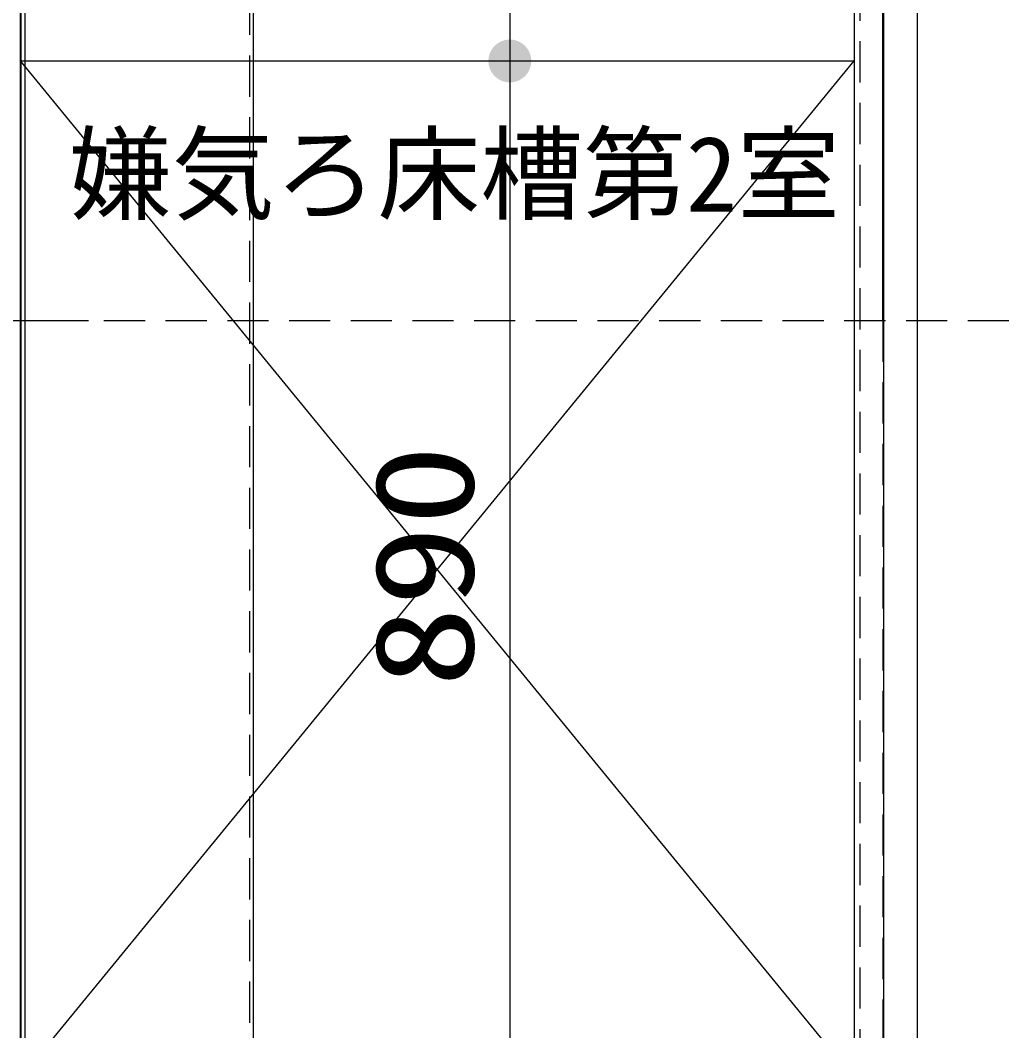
# Model space of a CAD drawing. Units: millimetres, scale not verified. Extents: x -22013 to 8910, y -6308 to 6308.
# Drawn here: x -5452 to -4592, y -3253 to -2369 of the extents above; entities that cross this region are included whole.
import ezdxf
from ezdxf.enums import TextEntityAlignment as Align

# ---------------------------------------------------------------- set-up
doc = ezdxf.new("R2010")
doc.units = ezdxf.units.MM
doc.header["$LTSCALE"] = 30
doc.linetypes.add('CHAIN1', pattern=[8, 5, -1, 1, -1])
doc.linetypes.add('DASHED1', pattern=[1.8, 1.2, -0.6])
for name, color, linetype, lineweight in [('0-1_空気管', 3, 'Continuous', 25), ('0-2_09', 3, 'Continuous', 25), ('0-3_製作', 5, 'Continuous', 25), ('0-5_文字', 3, 'Continuous', 25), ('1-6_00クル-フ-6寸法', 132, 'Continuous', 25)]:
    doc.layers.add(name, color=color, linetype=linetype, lineweight=lineweight)
doc.styles.add('ＭＳ ゴシック', font='')
doc.styles.get('ＭＳ ゴシック').set_extended_font_data('MS Gothic')

msp = doc.modelspace()

# ---------------------------------------------------------------- linework, layer by layer
at = {"layer": '0-1_空気管'}
for p, q in [((-4667.33, -1782.64), (-4667.33, -3524.84)), ((-5452.33, -1793.82), (-5452.33, -3486.25)), ((-4722.34, -1793.82), (-4722.34, -3486.25)), ((-4697.33, -2632.08), (-4697.33, -2070.49)), ((-4696.36, -3520), (-4696.36, -2075.08))]:
    msp.add_line(p, q, dxfattribs=at)
at = {"layer": '0-1_空気管', "linetype": 'DASHED1'}
for p, q in [((-4717.33, -1793.82), (-4717.33, -3486.25)), ((-6351.04, -2632.08), (-3713.6, -2632.08)), ((-5452.33, -2632.08), (-5452.33, -3252.76)), ((-4722.34, -2632.08), (-4722.34, -3252.76)), ((-4697.33, -2632.08), (-4697.33, -3520.8))]:
    msp.add_line(p, q, dxfattribs=at)
at = {"layer": '0-1_空気管', "linetype": 'CHAIN1'}
msp.add_line((-5542.68, -2632.08), (-5385.31, -2632.08), dxfattribs=at)
at = {"layer": '0-2_09', "linetype": 'DASHED1'}
msp.add_line((-5251.33, -3300.34), (-5251.33, -1899.58), dxfattribs=at)
at = {"layer": '0-2_09'}
for p, q in [((-5248.33, -1899.58), (-5248.33, -3300.34)), ((-5451.34, -3304.84), (-5451.34, -1904.82))]:
    msp.add_line(p, q, dxfattribs=at)
msp.add_lwpolyline([(-5448.34, -1904.82), (-5448.34, -3301.92), (-5221.33, -3307.86)], dxfattribs=at)
at = {"layer": '0-3_製作', "color": 3}
for p, q in [((-5452.33, -2405.08), (-4722.34, -2405.08)), ((-5452.33, -2405.08), (-4722.34, -3295.08)), ((-5452.33, -3295.08), (-4722.34, -2405.08))]:
    msp.add_line(p, q, dxfattribs=at)
at = {"layer": '1-6_00クル-フ-6寸法', "color": 4}
for p, q in [((-5023.78, -2075.08), (-5023.78, -2405.08)), ((-5128.33, -2405.08), (-5023.78, -2405.08)), ((-5128.33, -2405.08), (-5023.78, -2405.08)), ((-5023.78, -2405.08), (-5023.78, -3295.08))]:
    msp.add_line(p, q, dxfattribs=at)
at = {"layer": '1-6_00クル-フ-6寸法'}
for points in [[(-5023.78, -2405.08), (-5028.45, -2386.92), (-5026.13, -2386.48)], [(-5023.78, -2405.08), (-5028.45, -2386.92), (-5026.13, -2386.48)], [(-5023.78, -2405.08), (-5026.13, -2386.48), (-5023.78, -2386.33)], [(-5023.78, -2405.08), (-5026.13, -2386.48), (-5023.78, -2386.33)], [(-5023.78, -2405.08), (-5023.78, -2386.33), (-5021.43, -2386.48)], [(-5023.78, -2405.08), (-5023.78, -2386.33), (-5021.43, -2386.48)], [(-5023.78, -2405.08), (-5021.43, -2386.48), (-5019.12, -2386.92)], [(-5023.78, -2405.08), (-5021.43, -2386.48), (-5019.12, -2386.92)], [(-5023.78, -2405.08), (-5040.75, -2397.1), (-5039.61, -2395.03)], [(-5023.78, -2405.08), (-5040.75, -2397.1), (-5039.61, -2395.03)], [(-5023.78, -2405.08), (-5039.61, -2395.03), (-5038.23, -2393.13)], [(-5023.78, -2405.08), (-5039.61, -2395.03), (-5038.23, -2393.13)], [(-5023.78, -2405.08), (-5038.23, -2393.13), (-5036.62, -2391.41)], [(-5023.78, -2405.08), (-5038.23, -2393.13), (-5036.62, -2391.41)], [(-5023.78, -2405.08), (-5036.62, -2391.41), (-5034.8, -2389.91)], [(-5023.78, -2405.08), (-5036.62, -2391.41), (-5034.8, -2389.91)], [(-5023.78, -2405.08), (-5034.8, -2389.91), (-5032.82, -2388.65)], [(-5023.78, -2405.08), (-5034.8, -2389.91), (-5032.82, -2388.65)], [(-5023.78, -2405.08), (-5032.82, -2388.65), (-5030.69, -2387.65)], [(-5023.78, -2405.08), (-5032.82, -2388.65), (-5030.69, -2387.65)], [(-5023.78, -2405.08), (-5030.69, -2387.65), (-5028.45, -2386.92)], [(-5023.78, -2405.08), (-5030.69, -2387.65), (-5028.45, -2386.92)], [(-5023.78, -2405.08), (-5019.12, -2386.92), (-5016.88, -2387.65)], [(-5023.78, -2405.08), (-5019.12, -2386.92), (-5016.88, -2387.65)], [(-5023.78, -2405.08), (-5016.88, -2387.65), (-5014.75, -2388.65)], [(-5023.78, -2405.08), (-5016.88, -2387.65), (-5014.75, -2388.65)], [(-5023.78, -2405.08), (-5014.75, -2388.65), (-5012.76, -2389.91)], [(-5023.78, -2405.08), (-5014.75, -2388.65), (-5012.76, -2389.91)], [(-5023.78, -2405.08), (-5012.76, -2389.91), (-5010.95, -2391.41)], [(-5023.78, -2405.08), (-5012.76, -2389.91), (-5010.95, -2391.41)], [(-5023.78, -2405.08), (-5010.95, -2391.41), (-5009.34, -2393.13)], [(-5023.78, -2405.08), (-5010.95, -2391.41), (-5009.34, -2393.13)], [(-5023.78, -2405.08), (-5009.34, -2393.13), (-5007.95, -2395.03)], [(-5023.78, -2405.08), (-5009.34, -2393.13), (-5007.95, -2395.03)], [(-5023.78, -2405.08), (-5007.95, -2395.03), (-5006.82, -2397.1)], [(-5023.78, -2405.08), (-5007.95, -2395.03), (-5006.82, -2397.1)], [(-5023.78, -2405.08), (-5042.5, -2403.9), (-5042.2, -2401.57)], [(-5023.78, -2405.08), (-5042.5, -2403.9), (-5042.2, -2401.57)], [(-5023.78, -2405.08), (-5042.5, -2406.26), (-5042.5, -2403.9)], [(-5023.78, -2405.08), (-5042.5, -2406.26), (-5042.5, -2403.9)], [(-5023.78, -2405.08), (-5042.2, -2401.57), (-5041.62, -2399.29)], [(-5023.78, -2405.08), (-5042.2, -2401.57), (-5041.62, -2399.29)], [(-5023.78, -2405.08), (-5041.62, -2399.29), (-5040.75, -2397.1)], [(-5023.78, -2405.08), (-5041.62, -2399.29), (-5040.75, -2397.1)], [(-5023.78, -2405.08), (-5006.82, -2397.1), (-5005.95, -2399.29)], [(-5023.78, -2405.08), (-5006.82, -2397.1), (-5005.95, -2399.29)], [(-5023.78, -2405.08), (-5005.95, -2399.29), (-5005.37, -2401.57)], [(-5023.78, -2405.08), (-5005.95, -2399.29), (-5005.37, -2401.57)], [(-5023.78, -2405.08), (-5005.37, -2401.57), (-5005.07, -2403.9)], [(-5023.78, -2405.08), (-5005.37, -2401.57), (-5005.07, -2403.9)], [(-5023.78, -2405.08), (-5005.07, -2403.9), (-5005.07, -2406.26)], [(-5023.78, -2405.08), (-5005.07, -2403.9), (-5005.07, -2406.26)], [(-5023.78, -2405.08), (-5042.2, -2408.59), (-5042.5, -2406.26)], [(-5023.78, -2405.08), (-5042.2, -2408.59), (-5042.5, -2406.26)], [(-5023.78, -2405.08), (-5041.62, -2410.87), (-5042.2, -2408.59)], [(-5023.78, -2405.08), (-5041.62, -2410.87), (-5042.2, -2408.59)], [(-5023.78, -2405.08), (-5040.75, -2413.06), (-5041.62, -2410.87)], [(-5023.78, -2405.08), (-5040.75, -2413.06), (-5041.62, -2410.87)], [(-5023.78, -2405.08), (-5039.61, -2415.13), (-5040.75, -2413.06)], [(-5023.78, -2405.08), (-5039.61, -2415.13), (-5040.75, -2413.06)], [(-5023.78, -2405.08), (-5038.23, -2417.03), (-5039.61, -2415.13)], [(-5023.78, -2405.08), (-5038.23, -2417.03), (-5039.61, -2415.13)], [(-5023.78, -2405.08), (-5036.62, -2418.75), (-5038.23, -2417.03)], [(-5023.78, -2405.08), (-5036.62, -2418.75), (-5038.23, -2417.03)], [(-5023.78, -2405.08), (-5034.8, -2420.25), (-5036.62, -2418.75)], [(-5023.78, -2405.08), (-5034.8, -2420.25), (-5036.62, -2418.75)], [(-5023.78, -2405.08), (-5032.82, -2421.51), (-5034.8, -2420.25)], [(-5023.78, -2405.08), (-5032.82, -2421.51), (-5034.8, -2420.25)], [(-5023.78, -2405.08), (-5030.69, -2422.51), (-5032.82, -2421.51)], [(-5023.78, -2405.08), (-5030.69, -2422.51), (-5032.82, -2421.51)], [(-5023.78, -2405.08), (-5028.45, -2423.24), (-5030.69, -2422.51)], [(-5023.78, -2405.08), (-5028.45, -2423.24), (-5030.69, -2422.51)], [(-5023.78, -2405.08), (-5026.13, -2423.68), (-5028.45, -2423.24)], [(-5023.78, -2405.08), (-5026.13, -2423.68), (-5028.45, -2423.24)], [(-5023.78, -2405.08), (-5023.78, -2423.83), (-5026.13, -2423.68)], [(-5023.78, -2405.08), (-5023.78, -2423.83), (-5026.13, -2423.68)], [(-5023.78, -2405.08), (-5021.43, -2423.68), (-5023.78, -2423.83)], [(-5023.78, -2405.08), (-5019.12, -2423.24), (-5021.43, -2423.68)], [(-5023.78, -2405.08), (-5016.88, -2422.51), (-5019.12, -2423.24)], [(-5023.78, -2405.08), (-5014.75, -2421.51), (-5016.88, -2422.51)], [(-5023.78, -2405.08), (-5012.76, -2420.25), (-5014.75, -2421.51)], [(-5023.78, -2405.08), (-5010.95, -2418.75), (-5012.76, -2420.25)], [(-5023.78, -2405.08), (-5009.34, -2417.03), (-5010.95, -2418.75)], [(-5023.78, -2405.08), (-5007.95, -2415.13), (-5009.34, -2417.03)], [(-5023.78, -2405.08), (-5006.82, -2413.06), (-5007.95, -2415.13)], [(-5023.78, -2405.08), (-5005.95, -2410.87), (-5006.82, -2413.06)], [(-5023.78, -2405.08), (-5005.37, -2408.59), (-5005.95, -2410.87)], [(-5023.78, -2405.08), (-5005.07, -2406.26), (-5005.37, -2408.59)], [(-5023.78, -2405.08), (-5021.43, -2423.68), (-5023.78, -2423.83)], [(-5023.78, -2405.08), (-5019.12, -2423.24), (-5021.43, -2423.68)], [(-5023.78, -2405.08), (-5016.88, -2422.51), (-5019.12, -2423.24)], [(-5023.78, -2405.08), (-5014.75, -2421.51), (-5016.88, -2422.51)], [(-5023.78, -2405.08), (-5012.76, -2420.25), (-5014.75, -2421.51)], [(-5023.78, -2405.08), (-5010.95, -2418.75), (-5012.76, -2420.25)], [(-5023.78, -2405.08), (-5009.34, -2417.03), (-5010.95, -2418.75)], [(-5023.78, -2405.08), (-5007.95, -2415.13), (-5009.34, -2417.03)], [(-5023.78, -2405.08), (-5006.82, -2413.06), (-5007.95, -2415.13)], [(-5023.78, -2405.08), (-5005.95, -2410.87), (-5006.82, -2413.06)], [(-5023.78, -2405.08), (-5005.37, -2408.59), (-5005.95, -2410.87)], [(-5023.78, -2405.08), (-5005.07, -2406.26), (-5005.37, -2408.59)]]:
    msp.add_solid(points, dxfattribs=at)

# ---------------------------------------------------------------- texts
at = {"layer": '0-5_文字', "color": 4, "style": 'ＭＳ ゴシック'}
msp.add_text('嫌気ろ床槽第2室', height=65.98, dxfattribs=at).set_placement((-5409.66, -2556.63), align=Align.BOTTOM_LEFT)
at = {"layer": '1-6_00クル-フ-6寸法', "color": 3, "style": 'ＭＳ ゴシック', "width": 1.2}
msp.add_text('890', height=86.66, rotation=90, dxfattribs=at).set_placement((-5029.63, -2952.94), align=Align.BOTTOM_LEFT)

doc.saveas('drawing.dxf')
